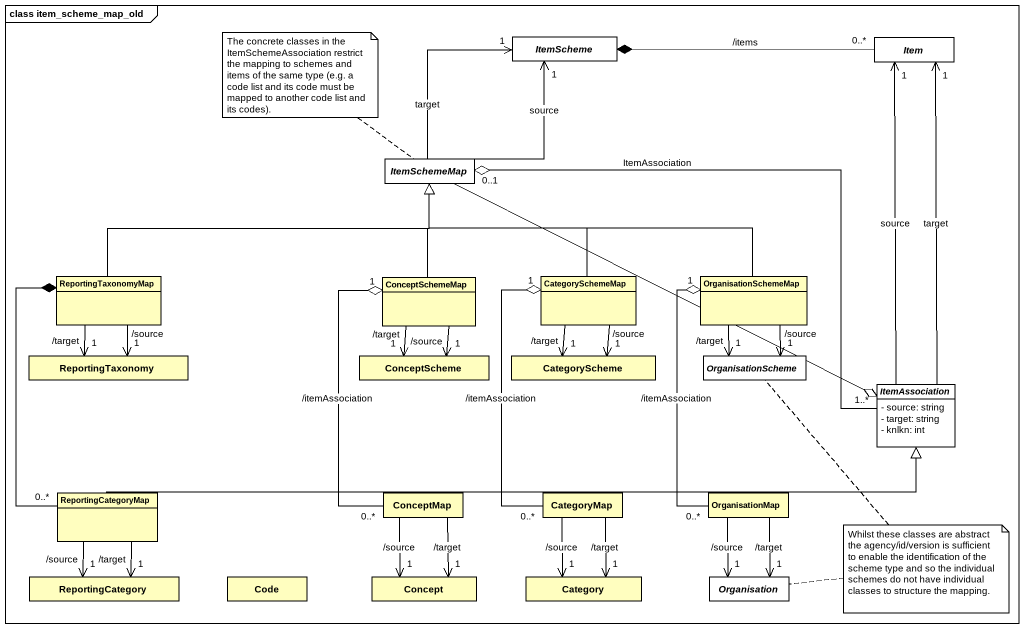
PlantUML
@startuml
mainframe class item_scheme_map_old
hide circle
hide empty members
skinparam classAttributeIconSize 0
abstract class ItemScheme #FFFFFF
abstract class Item #FFFFFF
abstract class ItemSchemeMap #FFFFFF
class ReportingTaxonomyMap #FFFEBF
class ConceptSchemeMap #FFFEBF
class CategorySchemeMap #FFFEBF
class OrganisationSchemeMap #FFFEBF
class ReportingTaxonomy #FFFEBF
class ConceptScheme #FFFEBF
class CategoryScheme #FFFEBF
abstract class OrganisationScheme #FFFFFF
abstract class ItemAssociation #FFFFFF {
  - source: string
  - target: string
  - knlkn: int
}
class ReportingCategoryMap #FFFEBF
class ConceptMap #FFFEBF
class CategoryMap #FFFEBF
class OrganisationMap #FFFEBF
class ReportingCategory #FFFEBF
class Code #FFFEBF
class Concept #FFFEBF
class Category #FFFEBF
abstract class Organisation #FFFFFF
Item "0..*" -left-* ItemScheme : /items
ItemSchemeMap -up-> "1" ItemScheme : source
ItemSchemeMap -up-> "1" ItemScheme : target
ItemSchemeMap -right-o ItemAssociation
ReportingTaxonomyMap -right-|> ItemSchemeMap
ReportingTaxonomyMap --> "1" ReportingTaxonomy : /target
ReportingTaxonomyMap --> "1" ReportingTaxonomy : /source
ConceptSchemeMap -up-|> ItemSchemeMap
ConceptSchemeMap --> "1" ConceptScheme : /source
ConceptSchemeMap --> "1" ConceptScheme : /target
CategorySchemeMap -up-|> ItemSchemeMap
CategorySchemeMap --> "1" CategoryScheme : /target
CategorySchemeMap --> "1" CategoryScheme : /source
OrganisationSchemeMap -left-|> ItemSchemeMap
OrganisationSchemeMap --> "1" OrganisationScheme : /source
OrganisationSchemeMap --> "1" OrganisationScheme : /target
ItemAssociation -up-> "1" Item : source
ItemAssociation -up-> "1" Item : target
ItemAssociation "1..*" -left-o "0..1" ItemSchemeMap : ItemAssociation
ReportingCategoryMap "0..*" -up-* ReportingTaxonomyMap
ReportingCategoryMap -right-|> ItemAssociation
ReportingCategoryMap --> "1" ReportingCategory : /target
ReportingCategoryMap --> "1" ReportingCategory : /source
ConceptMap "0..*" -up-o "1" ConceptSchemeMap : /itemAssociation
ConceptMap -right-|> ItemAssociation
ConceptMap --> "1" Concept : /target
ConceptMap --> "1" Concept : /source
CategoryMap "0..*" -up-o "1" CategorySchemeMap : /itemAssociation
CategoryMap -right-|> ItemAssociation
CategoryMap --> "1" Category : /target
CategoryMap --> "1" Category : /source
OrganisationMap "0..*" -up-o "1" OrganisationSchemeMap : /itemAssociation
OrganisationMap -right-|> ItemAssociation
OrganisationMap --> "1" Organisation : /source
OrganisationMap --> "1" Organisation : /target
note top of ItemSchemeMap : The concrete classes in the ItemSchemeAssociation restrict the mapping to schemes and items of the same type (e.g. a code list and its code must be mapped to another code list and its codes).
note as N2
  Whilst these classes are abstract the agency/id/version is sufficient to enable the identification of the scheme type and so the individual schemes do not have individual classes to structure the mapping.
end note
N2 .. Organisation
N2 .. OrganisationScheme
@enduml
